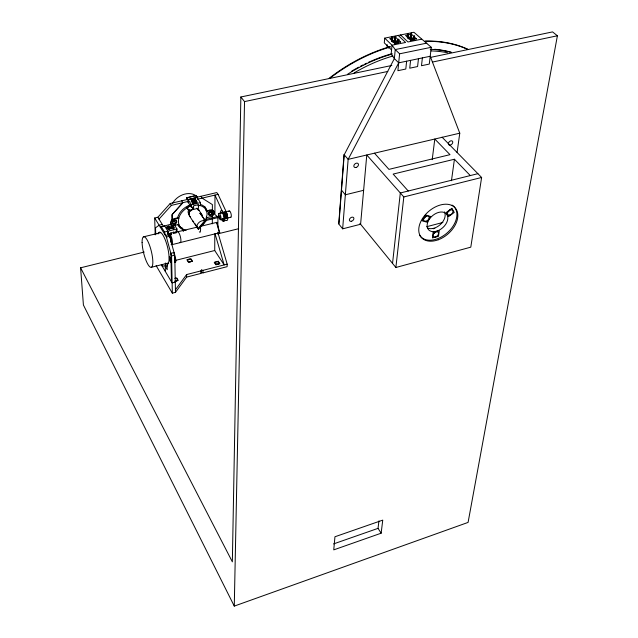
<?xml version="1.0" encoding="UTF-8"?>
<svg xmlns="http://www.w3.org/2000/svg" width="638" height="638" viewBox="0 0 638 638"><rect width="100%" height="100%" fill="white"/><g stroke="black" fill="none" stroke-linecap="round" stroke-linejoin="round"><path stroke-width="0.96" d="M212.326 223.81L212.35 215.237M212.358 213.515L212.382 204.599L202.11 198.123L200.882 196.305M215.086 233.923L224.161 264.922L214.727 250.511L214.799 233.955M217.853 226.418L217.909 217.686M217.813 232.24L227.168 264.148L227.136 266.668L202.948 272.904L201.528 272.522L200.922 273.431L186.631 277.107L175.474 292.34L172.34 293.153L156.127 265.631M391.844 65.459L240.853 96.984L232.352 561.831L80.603 267.8L144.204 252.066M430.81 57.324L552.572 31.9L557.397 35.776L468.085 522.41L234.274 606.1L244.529 101.594L240.853 96.984M200.3 226.466C200.795 227.12 200.818 234.258 199.335 231.857M338.746 223.914L344.049 154.587M422.388 57.898L421.495 65.722L429.286 64.079L431.272 47.292L413.926 32.291L384.722 38.128L392.019 45.21L395.257 49.573L394.364 58.576L344.209 154.771L338.89 224.105L342.654 228.835L360.598 224.257L366.778 154.986L403.814 196.943L395.871 267.489L470.796 247.161L481.618 177.476L442.054 137.162M342.654 228.835L348.149 159.356L398.694 62.843L430.211 56.272L459.775 133.175L457.079 152.482M384.722 38.128L384.283 42.842L391.557 49.947M387.194 44.644L387.027 46.43L388.725 48.089M391.533 40.792L391.891 37.116L392.522 36.988L392.203 41.709M391.66 40.912L391.891 37.116M392.075 41.582L392.522 36.988M187.109 207.836A15.471 11.508 -32.9 0 0 179.988 215.15C178.449 218.124 177.858 221.641 179.023 224.839A15.471 11.508 -32.9 0 0 186.113 230.398M394.491 41.996L395.042 36.486L395.664 36.358L395.249 41.996L394.491 41.996L395.249 41.996M394.627 42.116L395.042 36.486M394.571 43.727L394.93 40.042L395.696 40.035L392.035 40.728M394.699 43.847L394.93 40.042M395.217 40.952L395.664 36.358M395.329 43.719L395.56 39.915M397.721 43.089L398.088 39.404L398.718 39.277L398.479 43.081M397.849 43.209L398.088 39.404M398.439 42.036L398.718 39.277M426.798 43.129L395.257 49.573L399.611 53.807L397.897 70.69L405.8 69.032L406.629 61.184M407.339 37.61L407.722 33.95L408.352 33.822L407.993 38.527M407.467 37.738L407.722 33.95M407.961 37.49L408.352 33.822M410.84 33.328L410.258 38.814L411.008 38.814C412.579 30.776 410.162 31.884 410.386 38.942M410.417 40.521L410.808 36.845L411.43 36.725L411.167 40.513M410.545 40.641L410.808 36.845M411.167 35.943L411.462 33.2M411.135 39.476L411.43 36.725M410.585 60.363L409.74 68.194L417.587 66.543L418.464 58.72M413.536 39.891L413.934 36.222L414.556 36.095L414.285 39.883M413.663 40.011L413.934 36.222M414.158 39.763L414.556 36.095M392.537 263.406L400.313 192.979L477.894 173.68M381.141 533.201L382.752 520.13L334.942 536.765L333.754 549.868L381.141 533.201L378.039 528.36L378.94 520.887M432.205 159.659L434.805 139.036L449.997 154.667L388.925 169.365L374.482 153.184M451.457 180.713L454.431 159.237L393.144 174.086L408.24 191.001M171.534 224.329A3.892 2.903 -32 0 1 171.072 221.003A3.892 2.903 -32 0 1 174.621 218.531L178.385 217.638L178.688 218.507M205.771 219.943L207.159 214.121L206.56 211.09A15.471 11.508 -32.9 0 0 197.86 205.125M200.922 273.431L200.906 270.895L201.52 269.994L202.94 270.368L227.168 264.148M175.426 289.78L186.599 274.571L200.906 270.895M219.639 216.035L219.935 217.103L219.639 216.035L203.713 219.895M216.505 222.63L216.888 222.351L219.735 232.695L219.336 232.886A5.535 1.683 76.2 0 1 218.826 232.567M155.194 234.76L154.683 218.005L157.841 217.255L170.179 203.53L187.452 199.463M158.998 219.121L171.367 205.38L188.665 201.297M186.432 197.9L195.659 195.475L197.182 197.493L187.644 199.734L186.432 197.9L195.962 195.667M181.694 200.818L182.899 202.661L172.093 214.655L172.196 220.421M182.899 202.661L172.085 214.655L172.204 220.485M189.51 216.027L197.868 228.731L204.806 220.724A5.622 4.155 -33.2 0 0 198.49 222.965A5.622 4.155 -33.2 0 0 197.676 228.564L198.617 229.178L205.795 221.274L200.069 213.307L205.795 221.274M190.563 205.077A11.117 8.286 -33.1 0 0 186.567 208.179L190.61 210.955L192.923 209.248L192.596 208.754M167.938 233.891L177.021 231.674L176.973 228.986L173.52 223.523L160.282 227.096L162.666 226.522M197.668 227.04L177.452 231.825A5.598 1.539 76.2 0 1 180.283 236.331A5.598 1.539 76.2 0 1 180.387 242.576L180.347 242.432M333.562 543.919L378.039 528.36M433.138 228.771L434.869 228.324M426.655 226.705L442.908 222.455M175.283 282.076L172.124 282.889L161.302 264.69M175.051 278.296L176.702 277.865L178.273 280.489L174.964 281.342M215.835 264.395L217.438 263.988M165.378 271.541L165.25 266.381L167.603 265.783M188.505 261.827L190.116 261.421M175.546 260.384L214.727 250.511M151.405 267.274L168.615 262.928M165.25 266.381L167.204 269.651L167.068 263.988L168.647 263.59M403.814 196.943L481.618 177.476M172.34 293.153L171.558 255.958L174.764 255.152L169.628 236.291L168.065 233.755M180.068 242.607L219.735 232.695M171.973 244.657L180.387 242.576M217.438 233.955L238.636 228.707M168.121 234.792L169.979 234.337M171.215 232.838L171.255 234.624L170.41 234.832L169.437 233.827M154.683 218.005L166.422 237.073L169.628 236.291M363.628 190.307L345.349 194.789L341.497 190.124M167.81 228.627L172.571 227.471L173.616 229.13M226.187 220.341L223.117 221.091L214.894 214.543L214.982 195.092L224.105 215.245L227.2 214.496L227.718 218.276A5.559 1.731 76.4 0 1 226.402 220.477M167.818 229.074L172.579 227.918M223.117 221.091A5.559 1.723 76.4 0 0 224.624 219.025L224.241 215.811L227.335 215.062M204.95 220.748L219.887 217.111M224.361 216.386L227.455 215.628M224.456 216.944L227.551 216.194M143.43 236.857L160.656 232.671M161.119 226.514L164.508 232.017L176.973 228.986M224.536 217.502L227.63 216.745M224.592 218.036L227.678 217.279M224.616 218.547L227.71 217.789M220.628 219.719L223.428 219.033M227.168 218.124L230.9 217.215M224.624 219.025L227.718 218.276M200.547 226.338L216.888 222.351M172.754 221.689L174.413 221.29M208.682 213.044L211.122 212.454M162.307 224.464L159.133 225.23L155.528 227.806L155.736 234.712M173.097 223.755L175.594 223.156M209.105 215.07L212.358 214.28M227.2 214.496L226.067 211.457L222.973 212.207A5.559 1.723 76.4 0 0 220.389 213.307M218.946 213.427L222.678 212.526M225.477 211.848L229.217 210.947M168.368 225.86L168.44 228.994M171.973 224.991L172.196 228.38L172.132 224.951M223.188 212.637L226.283 211.888M223.396 213.108L226.49 212.358M166.901 226.873L172.938 225.413L174.461 227.83L168.408 229.297L166.901 226.873L166.933 228.396M223.595 213.61L226.689 212.861M169.062 229.528L169.166 227.136L169.373 229.744M172.826 228.611L172.938 226.219L173.145 228.827M223.779 214.137L226.873 213.387M168.009 227.846L172.539 226.745M167.794 228.189L172.97 226.937L173.983 228.548M223.954 214.687L227.048 213.937M171.415 224.393A3.892 2.903 -32 0 1 171.71 221.226A3.892 2.903 -32 0 1 175.011 219.153L178.784 218.252L178.385 217.638M186.727 197.573L191.488 204.766L200.468 202.637L200.476 205.34L198.394 205.835M187.971 202.102L191.512 207.47L193.601 206.975M193.617 209.4L198.41 208.259L198.394 204.662L193.585 205.803L193.617 209.4L192.517 207.741M173.48 225.517A3.892 2.903 -32 0 0 175.354 225.222L178.919 224.369M188.003 199.503L196.943 197.397M192.197 199.04C193.003 198.458 191.488 201.225 192.285 202.278L192.7 202.182L192.612 198.936M194.279 198.546L194.757 198.538L194.781 201.688C193.099 201.377 194.893 194.63 194.367 201.783M194.343 198.641L194.757 198.538M195.029 198.833L191.073 199.766L193.394 203.275L197.365 202.334L195.029 198.833L195.037 200.364L196.44 202.461M197.309 199.263L218.052 194.367L226.067 211.457M191.081 201.297L195.037 200.364M193.649 201.217C194.502 200.715 192.859 202.637 193.729 203.674M191.958 201.967L194.662 201.329L196.041 203.402M192.221 202.19L192.636 202.087M194.303 201.696L194.781 201.688M213.866 212.47A3.844 2.847 -33.8 0 0 209.758 210.125L206.241 210.947L206.656 211.561L210.165 210.731A3.844 2.847 -33.8 0 1 214.296 212.669A3.844 2.847 -33.8 0 1 210.381 216.768L206.688 217.654L206.281 217.04M459.775 133.175L348.149 159.356L344.209 154.771M196.081 197.437L216.792 192.564L218.052 194.367M244.529 101.594L387.8 71.448M432.636 62.022L557.397 35.776M399.611 53.807L431.272 47.292M421.399 39.253L407.953 41.98L400.56 34.962M398.216 39.532L398.846 39.404M407.81 37.554L410.338 37.044M410.936 36.972L411.566 36.845M414.062 36.342L414.684 36.214M391.748 41.382L395.018 40.72L397.586 43.201M408.344 38.041L410.768 37.554M392.49 42.004L394.938 41.51L396.868 43.368M408.264 38.822L410.689 38.336M392.019 37.243L392.649 37.116M395.169 36.613L395.799 36.486M407.857 34.069L408.48 33.95M410.968 33.447L411.598 33.32M174.621 218.531L175.059 219.145M181.28 227.527L182.085 227.75M183.297 231.506L183.266 229.616L182.468 229.385A16.237 12.082 -32.9 0 1 177.906 224.496M167.068 263.988L167.363 264.068A16.46 4.314 76.1 0 0 166.558 243.58A16.46 4.314 76.1 0 0 158.017 233.994M200.069 213.307L200.898 213.658A5.582 4.147 -33.1 0 1 202.429 216.441M193.681 221.617L192.947 221.171L193.585 221.729M186.567 208.179L190.61 210.955M411.183 36.876L414.724 40.202M411.422 38.168L413.376 40.003M411.335 38.95L412.642 40.178M398.216 35.425L405.593 42.459L392.019 45.21L391.142 54.19L394.364 58.576L398.694 62.843M395.44 40.042L398.24 42.73M454.431 159.237L470.302 175.57M359.904 223.412L395.871 267.489M170.745 233.947L171.255 234.624M209.758 210.125L210.165 210.731M195.659 195.475L200.468 202.637M196.041 202.948L194.654 200.874L191.95 201.52L193.33 203.594M198.442 209.439L201.728 214.384M192.413 202.661L193.338 204.04M191.679 209.99L191.352 209.495A5.559 4.147 -33.1 0 0 190.339 216.753M195.164 223.89L196.145 225.397M197.134 226.913L198.617 229.178M170.179 203.53L171.367 205.38M182.476 228.372L183.266 229.616M174.964 224.592L175.354 225.222M176.216 230.398L177.021 231.674M164.46 225.708L167.874 231.203L167.914 232.998M157.841 217.255L163.352 226.155M170.968 259.084L169.365 256.452L169.445 259.977L171.04 262.617M234.274 606.1L83.411 305.004L80.603 267.8M216.585 222.534L219.432 232.87M166.422 237.073L171.558 255.958M164.508 232.017L165.457 235.502L168.663 234.72L167.714 231.243L167.762 233.269M224.105 215.245L224.241 215.811M162.243 264.626L162.291 266.341L165.401 265.56L165.338 262.984M169.166 227.136L169.214 229.489M170.37 233.045L170.41 234.832A5.606 1.507 76.2 0 1 172.459 241.858A5.606 1.507 76.2 0 1 171.112 244.354M171.455 281.757L170.84 253.318L174.046 252.52L174.086 254.482M174.764 255.152L175.474 292.34M173.392 231.889L173.424 233.5L176.263 232.806L176.224 231.02M172.938 225.413L172.986 228.867M176.375 220.309L176.407 222.072M186.599 274.571L186.631 277.107M187.939 199.407L188.027 202.198M191.488 204.766L191.512 207.47M194.702 198.45L194.718 201.6M194.064 201.122L194.143 203.578M196.233 203.083L196.217 200.715L195.738 200.723L195.754 203.091M196.169 202.988L196.153 200.627L195.81 203.179M202.94 270.368L202.948 272.904M201.52 269.994L201.528 272.522M448.466 144.355A2.56 1.747 -43.8 0 1 450.811 140.862A2.56 1.747 -43.8 0 1 452.446 143.351A2.56 1.747 -43.8 0 1 448.721 144.738M452.119 205.101A22.434 14.834 -41.1 0 1 447.868 232.272A22.434 14.834 -41.1 0 1 419.533 235.143M444.383 211.888A11.883 7.887 -41.1 0 1 440.483 224.401A11.883 7.887 -41.1 0 1 427.316 227.854M426.232 215.875A3.19 2.137 -40.9 0 1 423.425 218.22M435.403 232.041A3.142 2.074 -40.7 0 1 433.361 233.739M449.997 209.75A3.174 2.097 -41.6 0 1 447.685 211.912M218.69 216.226A3.262 1.005 76.3 0 1 219.727 213.85A3.262 1.005 76.3 0 1 220.939 219.217A3.262 1.005 76.3 0 1 218.874 217.056M228.867 211.617A3.254 1.021 76.4 0 1 230.876 213.188A3.254 1.021 76.4 0 1 230.629 217.231M188.992 261.851A1.954 1.228 -0.8 0 1 190.634 261.907M216.322 264.419A1.954 1.228 0.1 0 1 217.965 264.475M226.777 215.461A3.557 1.109 76.4 0 1 226.857 215.915M221.195 213.267A3.557 1.101 76.4 0 1 222.814 213.571A3.557 1.101 76.4 0 1 223.834 218.363A3.557 1.101 76.4 0 1 222.295 218.467M222.893 220.9A5.559 1.723 76.4 0 1 221.801 219.169M175.051 278.463A1.994 1.276 -1.5 0 1 177.412 279.659A1.994 1.276 -1.5 0 1 175.099 280.967A1.994 1.276 -1.5 0 1 176.12 281.039M200.348 204.375A16.237 12.082 -32.9 0 1 207.151 211.106M206.864 217.494A16.237 12.082 -32.9 0 1 205.835 219.951M205.388 220.756A16.237 12.082 -32.9 0 1 202.469 224.512M177.508 218.22A16.237 12.082 -32.9 0 1 190.419 204.846M204.702 206.537A16.205 12.074 -32.9 0 1 206.194 210.795M180.594 227.144A16.205 12.074 -32.9 0 1 177.803 224.6M175.921 220.509A2.002 1.491 -32 0 1 175.131 222.941A2.002 1.491 -32 0 1 172.563 222.654M172.547 221.569A2.002 1.491 -32 0 1 172.858 221.011M173.089 220.764A2.002 1.491 -32 0 1 173.648 220.349M174.589 220.501A1.994 1.491 -32 0 1 172.523 221.474M211.505 211.529A1.978 1.467 -33.8 0 1 211.856 213.523A1.978 1.467 -33.8 0 1 209.503 214.631A1.978 1.467 -33.8 0 1 208.602 212.893M208.921 212.342A1.978 1.467 -33.8 0 1 209.152 212.095M209.703 211.688A1.978 1.467 -33.8 0 1 210.014 211.537M210.676 211.601A1.97 1.467 -33.8 0 1 208.179 212.781M196.536 208.259A5.559 4.147 -33.1 0 1 198.96 210.388M186.886 208.674A11.117 8.286 -33.1 0 1 190.252 205.93M172.515 203.522A15.288 11.484 -32.8 0 1 184.629 194.135A15.288 11.484 -32.8 0 1 197.309 197.038M205.468 220.708A15.471 11.508 -32.9 0 1 201.935 225.238M189.494 214.488A4.992 3.732 -33.1 0 1 188.704 209.838M176.216 220.541A2.225 1.659 -32 0 1 175.394 222.957A2.225 1.659 -32 0 1 172.699 223.172M173.01 220.604A2.225 1.659 -32 0 1 173.472 220.262M213.65 213.299A3.844 2.847 -33.8 0 1 213.212 214.113M211.672 211.377A2.193 1.627 -33.8 0 1 211.96 213.666A2.193 1.627 -33.8 0 1 209.264 214.775A2.193 1.627 -33.8 0 1 208.498 212.677M189.079 214.224A5 3.732 -33.1 0 1 190.244 210.069M197.589 209.144A5 3.732 -33.1 0 1 198.059 209.998M169.541 237.153A2.807 0.75 76.2 0 1 170.625 237.352A2.807 0.75 76.2 0 1 171.494 241.044A2.807 0.75 76.2 0 1 170.561 241.475M174.501 258.805A3.956 1.061 76 0 1 174.525 262.473M174.629 255.79A3.956 1.061 76 0 1 175.865 260.862A3.956 1.061 76 0 1 174.653 261.755M174.533 256.891A2.265 0.606 76 0 1 174.74 257.345M175.075 258.446A2.265 0.606 76 0 1 175.259 260.009M168.903 234.912A5.048 1.356 76.2 0 1 171.239 242.408M351.721 71.137A134.068 94.041 -41.6 0 1 358.692 67.197M360.438 66.264A134.068 94.041 -41.6 0 1 363.07 64.916M364.824 64.055A134.068 94.041 -41.6 0 1 366.579 63.21M368.333 62.396A134.068 94.041 -41.6 0 1 391.907 53.72M434.669 49.278A134.068 94.041 -41.6 0 1 451.241 52.22M347.75 74.128A134.124 94.041 -41.6 0 1 392.25 54.055M430.203 49.301A134.124 94.041 -41.6 0 1 451.6 52.547M354.114 72.939A134.371 94.049 -41.5 0 1 393.008 55.985M431.017 50.912A134.371 94.049 -41.5 0 1 447.693 52.802M329.184 78.243A142.497 99.983 -41.6 0 1 390.097 46.614M425.06 41.031A142.497 99.983 -41.6 0 1 468.404 49.549M329.503 78.586A142.553 99.983 -41.6 0 1 390.44 46.949M425.41 41.358A142.553 99.983 -41.6 0 1 467.853 49.445M433.162 232.423L432.428 237.95L438.481 236.347L439.231 230.828L433.162 232.423M425.729 215.062L422.029 220.772L427.005 222.207L430.714 216.521L425.729 215.062M451.887 208.323L446.217 212.51L448.586 216.601L454.232 212.43L451.887 208.323M218.26 261.261L214.24 262.282L215.883 264.818L219.903 263.789L218.26 261.261M192.485 261.213L188.433 262.242L186.862 259.714L190.906 258.693L192.485 261.213M400.608 42.06L394.611 43.272L389.738 38.567L395.712 37.371L400.608 42.06M416.431 38.862L410.497 40.066L405.553 35.401L411.47 34.213L416.431 38.862M351.307 221.29A2.536 1.755 -38.9 0 0 353.739 217.845A2.536 1.755 -38.9 0 0 349.871 218.571A2.536 1.755 -38.9 0 0 351.307 221.29M356.14 167.435A2.616 1.866 -40.7 0 0 358.181 163.679A2.616 1.866 -40.7 0 0 354.146 164.891A2.616 1.866 -40.7 0 0 356.14 167.435M438.218 239.784A22.45 14.834 -41 0 0 455.245 207.988A22.45 14.834 -41 0 0 421.407 220.349A22.45 14.834 -41 0 0 438.218 239.784M437.046 231.044A11.923 7.887 -41.1 0 0 446.664 214.248A11.923 7.887 -41.1 0 0 428.712 220.206A11.923 7.887 -41.1 0 0 437.046 231.044M426.04 221.187A3.198 2.137 -40.9 0 0 428.935 216.753A3.198 2.137 -40.9 0 0 424.134 217.989A3.198 2.137 -40.9 0 0 426.04 221.187M449.87 215.006A3.182 2.097 -41.6 0 0 452.781 210.588A3.182 2.097 -41.6 0 0 448.043 211.808A3.182 2.097 -41.6 0 0 449.87 215.006M435.491 236.873A3.158 2.074 -40.7 0 0 438.354 232.527A3.158 2.074 -40.7 0 0 433.633 233.763A3.158 2.074 -40.7 0 0 435.491 236.873M188.449 261.428A1.954 1.228 -0.8 0 0 191.599 260.631A1.954 1.228 -0.8 0 0 188.96 259.331A1.954 1.228 -0.8 0 0 188.449 261.428M215.875 264.012A1.954 1.228 0.2 0 0 219.009 263.207A1.954 1.228 0.2 0 0 216.33 261.899A1.954 1.228 0.2 0 0 215.875 264.012M169.501 258.637A2.042 0.542 76 0 0 170.697 261.508A2.042 0.542 76 0 0 170.418 258.446A2.042 0.542 76 0 0 169.501 258.637M174.477 224.129A2.225 1.659 -32 0 0 176.614 221.163A2.225 1.659 -32 0 0 173.026 221.641A2.225 1.659 -32 0 0 174.477 224.129M210.333 215.445A2.193 1.627 -33.8 0 0 212.669 212.606A2.193 1.627 -33.8 0 0 209.208 212.837A2.193 1.627 -33.8 0 0 210.333 215.445M142.091 242.44A15.751 3.94 76.1 0 0 150.329 267.178A15.751 3.94 76.1 0 0 149.962 246.515A15.751 3.94 76.1 0 0 142.091 242.44"/></g></svg>
